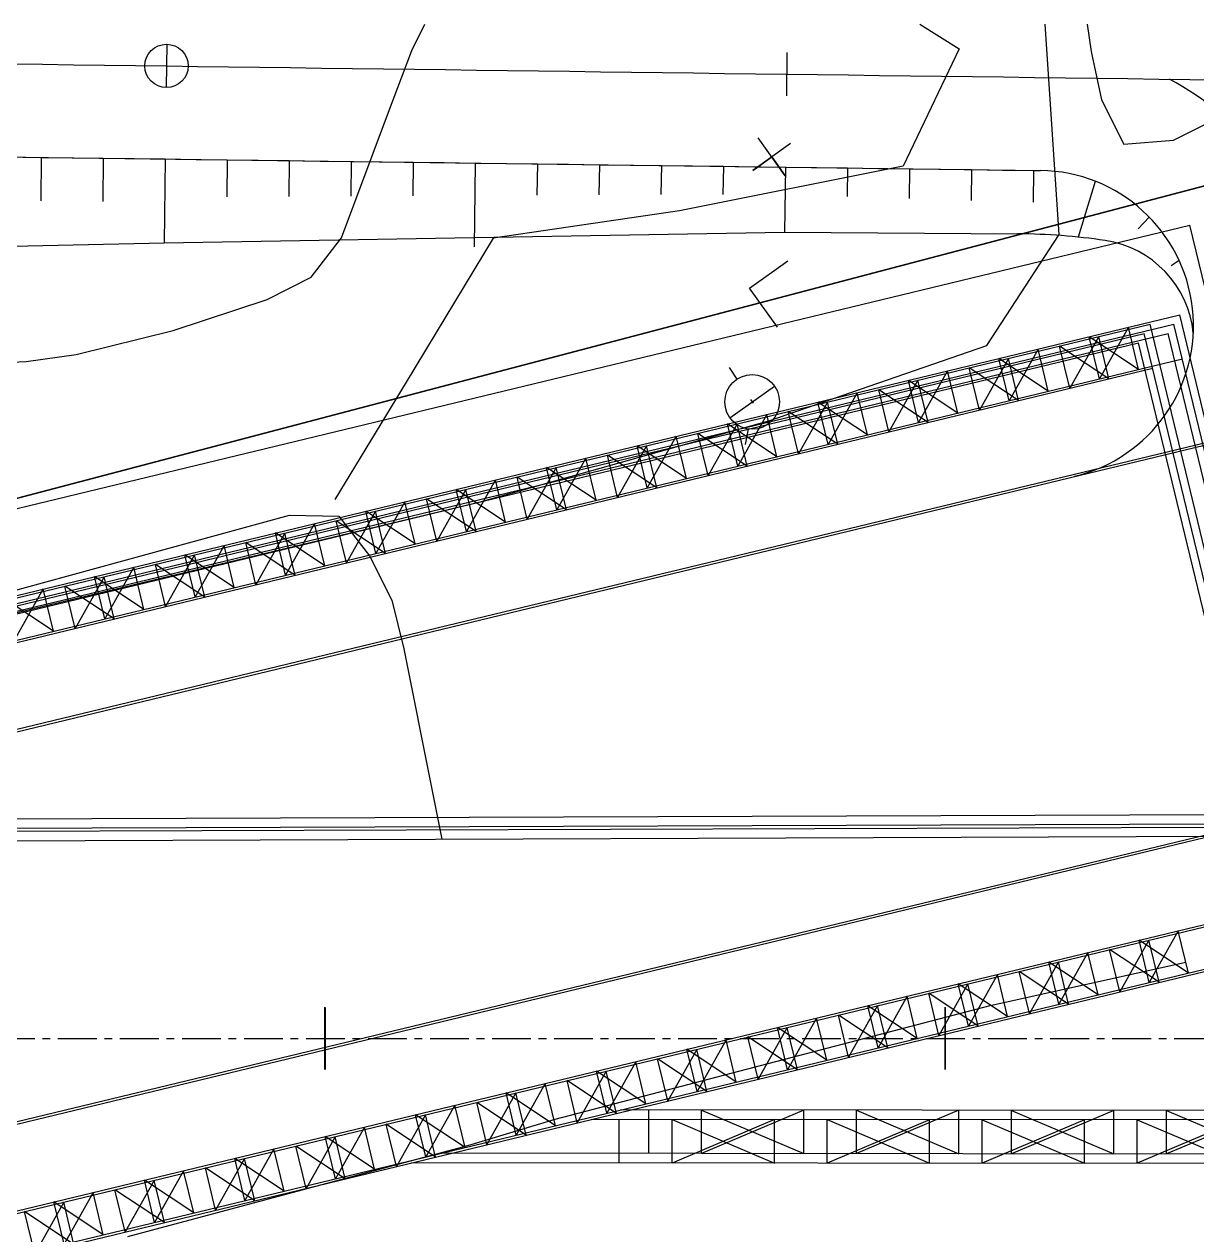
# Model space of a CAD drawing. Extents: x -299 to 346, y -14 to 200.
# Drawn here: x 73.99 to 111.8, y 91.65 to 130.7 of the extents above; entities that cross this region are included whole.
import ezdxf

# ---------------------------------------------------------------- set-up
doc = ezdxf.new("R2010")
doc.units = 0
doc.linetypes.add('A-CENTR01', pattern=[2, 1.25, -0.25, 0.25, -0.25])
doc.layers.add('TT-BASE', color=253, linetype='Continuous')
doc.layers.add('TT-CNTL', color=1, linetype='A-CENTR01')

msp = doc.modelspace()

# ---------------------------------------------------------------- linework, layer by layer
at = {"layer": 'TT-BASE'}
for p, q in [((86.486, 129.847, -2.023), (86.908, 130.695, -2.023)), ((86.486, 129.847, 84.505), (86.908, 130.695, 84.505)), ((86.486, 129.847, 84.505), (86.908, 130.695, 84.505)), ((102.874, 130.695, 85.042), (104.146, 129.899, 85.042)), ((102.874, 130.695, 85.042), (104.146, 129.899, 85.042)), ((102.874, 130.695, -1.486), (104.146, 129.899, -1.486)), ((107.366, 123.918, -0.876), (106.91, 130.695, -0.876)), ((107.366, 123.918, 85.652), (106.91, 130.695, 85.652)), ((107.366, 123.918, 85.652), (106.91, 130.695, 85.652)), ((108.271, 130.695, -2.023), (108.396, 129.816, -2.023)), ((108.271, 130.695, 84.505), (108.396, 129.816, 84.505)), ((108.271, 130.695, 84.505), (108.396, 129.816, 84.505)), ((78.588, 130.049, -349.133), (78.569, 128.649, -349.133)), ((78.588, 130.049, -165.872), (78.569, 128.649, -165.872)), ((85.742, 127.86, -2.023), (86.486, 129.847, -2.023)), ((85.742, 127.86, 84.505), (86.486, 129.847, 84.505)), ((85.742, 127.86, 84.505), (86.486, 129.847, 84.505)), ((98.586, 129.785, -349.133), (98.568, 128.385, -349.133)), ((98.586, 129.785, -165.872), (98.568, 128.385, -165.872)), ((104.146, 129.899, -1.486), (102.334, 126.121, -1.486)), ((104.146, 129.899, 85.042), (102.334, 126.121, 85.042)), ((104.146, 129.899, 85.042), (102.334, 126.121, 85.042)), ((108.396, 129.816, -2.023), (108.731, 128.255, -2.023)), ((108.396, 129.816, 84.505), (108.731, 128.255, 84.505)), ((108.396, 129.816, 84.505), (108.731, 128.255, 84.505)), ((73.579, 129.415, -349.133), (74.579, 129.402, -349.133)), ((73.579, 129.415, -165.872), (74.579, 129.402, -165.872)), ((74.579, 129.402, -349.133), (75.579, 129.389, -349.133)), ((74.579, 129.402, -165.872), (75.579, 129.389, -165.872)), ((75.579, 129.389, -349.133), (76.579, 129.376, -349.133)), ((75.579, 129.389, -165.872), (76.579, 129.376, -165.872)), ((76.579, 129.376, -349.133), (77.579, 129.362, -349.133)), ((76.579, 129.376, -165.872), (77.579, 129.362, -165.872)), ((77.579, 129.362, -349.133), (78.579, 129.349, -349.133)), ((77.579, 129.362, -165.872), (78.579, 129.349, -165.872)), ((78.579, 129.349, -349.133), (79.579, 129.336, -349.133)), ((78.579, 129.349, -165.872), (79.579, 129.336, -165.872)), ((79.579, 129.336, -349.133), (80.578, 129.323, -349.133)), ((79.579, 129.336, -165.872), (80.578, 129.323, -165.872)), ((80.578, 129.323, -349.133), (81.578, 129.309, -349.133)), ((80.578, 129.323, -165.872), (81.578, 129.309, -165.872)), ((81.578, 129.309, -349.133), (82.578, 129.296, -349.133)), ((81.578, 129.309, -165.872), (82.578, 129.296, -165.872)), ((82.578, 129.296, -349.133), (83.578, 129.283, -349.133)), ((82.578, 129.296, -165.872), (83.578, 129.283, -165.872)), ((83.578, 129.283, -349.133), (84.578, 129.27, -349.133)), ((83.578, 129.283, -165.872), (84.578, 129.27, -165.872)), ((84.578, 129.27, -349.133), (85.578, 129.257, -349.133)), ((84.578, 129.27, -165.872), (85.578, 129.257, -165.872)), ((85.578, 129.257, -349.133), (86.578, 129.243, -349.133)), ((85.578, 129.257, -165.872), (86.578, 129.243, -165.872)), ((86.578, 129.243, -349.133), (87.578, 129.23, -349.133)), ((86.578, 129.243, -165.872), (87.578, 129.23, -165.872)), ((87.578, 129.23, -349.133), (88.578, 129.217, -349.133)), ((87.578, 129.23, -165.872), (88.578, 129.217, -165.872)), ((88.578, 129.217, -349.133), (89.578, 129.204, -349.133)), ((88.578, 129.217, -165.872), (89.578, 129.204, -165.872)), ((89.578, 129.204, -349.133), (90.578, 129.191, -349.133)), ((89.578, 129.204, -165.872), (90.578, 129.191, -165.872)), ((90.578, 129.191, -349.133), (91.578, 129.177, -349.133)), ((90.578, 129.191, -165.872), (91.578, 129.177, -165.872)), ((91.578, 129.177, -349.133), (92.577, 129.164, -349.133)), ((91.578, 129.177, -165.872), (92.577, 129.164, -165.872)), ((92.577, 129.164, -349.133), (93.577, 129.151, -349.133)), ((92.577, 129.164, -165.872), (93.577, 129.151, -165.872)), ((93.577, 129.151, -349.133), (94.577, 129.138, -349.133)), ((93.577, 129.151, -165.872), (94.577, 129.138, -165.872)), ((94.577, 129.138, -349.133), (95.577, 129.125, -349.133)), ((94.577, 129.138, -165.872), (95.577, 129.125, -165.872)), ((95.577, 129.125, -349.133), (96.577, 129.111, -349.133)), ((95.577, 129.125, -165.872), (96.577, 129.111, -165.872)), ((96.577, 129.111, -349.133), (97.577, 129.098, -349.133)), ((96.577, 129.111, -165.872), (97.577, 129.098, -165.872)), ((97.577, 129.098, -349.133), (98.577, 129.085, -349.133)), ((97.577, 129.098, -165.872), (98.577, 129.085, -165.872)), ((98.577, 129.085, -349.133), (99.577, 129.072, -349.133)), ((98.577, 129.085, -165.872), (99.577, 129.072, -165.872)), ((99.577, 129.072, -349.133), (100.577, 129.059, -349.133)), ((99.577, 129.072, -165.872), (100.577, 129.059, -165.872)), ((100.577, 129.059, -349.133), (101.577, 129.045, -349.133)), ((100.577, 129.059, -165.872), (101.577, 129.045, -165.872)), ((101.577, 129.045, -349.133), (102.577, 129.032, -349.133)), ((101.577, 129.045, -165.872), (102.577, 129.032, -165.872)), ((102.577, 129.032, -349.133), (103.577, 129.019, -349.133)), ((102.577, 129.032, -165.872), (103.577, 129.019, -165.872)), ((103.577, 129.019, -349.133), (104.576, 129.006, -349.133)), ((103.577, 129.019, -165.872), (104.576, 129.006, -165.872)), ((104.576, 129.006, -349.133), (105.576, 128.993, -349.133)), ((104.576, 129.006, -165.872), (105.576, 128.993, -165.872)), ((105.576, 128.993, -349.133), (106.576, 128.979, -349.133)), ((105.576, 128.993, -165.872), (106.576, 128.979, -165.872)), ((106.576, 128.979, -349.133), (107.576, 128.966, -349.133)), ((106.576, 128.979, -165.872), (107.576, 128.966, -165.872)), ((107.576, 128.966, -349.133), (108.576, 128.953, -349.133)), ((107.576, 128.966, -165.872), (108.576, 128.953, -165.872)), ((108.576, 128.953, -349.133), (109.576, 128.94, -349.133)), ((108.576, 128.953, -165.872), (109.576, 128.94, -165.872)), ((109.576, 128.94, -349.133), (110.576, 128.926, -349.133)), ((109.576, 128.94, -165.872), (110.576, 128.926, -165.872)), ((110.576, 128.926, -349.133), (111.576, 128.913, -349.133)), ((110.576, 128.926, -165.872), (111.576, 128.913, -165.872)), ((111.576, 128.913, -349.133), (112.576, 128.9, -349.133)), ((111.576, 128.913, -165.872), (112.576, 128.9, -165.872)), ((108.731, 128.255, -2.023), (109.447, 126.83, -2.023)), ((108.731, 128.255, 84.505), (109.447, 126.83, 84.505)), ((108.731, 128.255, 84.505), (109.447, 126.83, 84.505)), ((84.226, 123.808, -88.551), (85.742, 127.86, -88.551)), ((84.226, 123.808, -2.023), (85.742, 127.86, -2.023)), ((84.226, 123.808, -2.023), (85.742, 127.86, -2.023)), ((111.049, 126.951, -2.023), (112.474, 127.668, -2.023)), ((111.049, 126.951, 84.505), (112.474, 127.668, 84.505)), ((111.049, 126.951, 84.505), (112.474, 127.668, 84.505)), ((60.695, 111.979, -349.133), (117.695, 126.979, -349.133)), ((60.695, 111.97, -140.078), (117.695, 126.97, -140.078)), ((98.531, 125.806, -1.625), (97.661, 127.027, -1.625)), ((98.531, 125.806, 84.903), (97.661, 127.027, 84.903)), ((109.447, 126.83, -2.023), (111.049, 126.951, -2.023)), ((109.447, 126.83, 84.505), (111.049, 126.951, 84.505)), ((109.447, 126.83, 84.505), (111.049, 126.951, 84.505)), ((63.31, 126.551, -349.133), (106.764, 125.977, -349.133)), ((63.31, 126.551, -435.661), (106.764, 125.977, -435.661)), ((63.31, 126.551, -165.872), (106.764, 125.977, -165.872)), ((98.707, 126.852, -1.625), (97.485, 125.981, -1.625)), ((98.707, 126.852, 84.903), (97.485, 125.981, 84.903)), ((73.54, 126.415, -349.133), (74.54, 126.402, -349.133)), ((73.54, 126.415, -165.872), (74.54, 126.402, -165.872)), ((74.539, 126.402, -349.133), (74.521, 124.999, -349.133)), ((74.539, 126.402, -165.872), (74.521, 124.999, -165.872)), ((74.54, 126.402, -349.133), (75.539, 126.389, -349.133)), ((74.54, 126.402, -165.872), (75.539, 126.389, -165.872)), ((75.539, 126.389, -349.133), (76.539, 126.376, -349.133)), ((75.539, 126.389, -165.872), (76.539, 126.376, -165.872)), ((76.539, 126.376, -349.133), (76.521, 124.982, -349.133)), ((76.539, 126.376, -165.872), (76.521, 124.982, -165.872)), ((76.539, 126.376, -349.133), (77.539, 126.363, -349.133)), ((76.539, 126.376, -165.872), (77.539, 126.363, -165.872)), ((77.539, 126.363, -349.133), (78.539, 126.349, -349.133)), ((77.539, 126.363, -165.872), (78.539, 126.349, -165.872)), ((78.539, 126.349, -349.133), (78.503, 123.65, -349.133)), ((78.539, 126.349, -165.872), (78.503, 123.65, -165.872)), ((78.539, 126.349, -349.133), (79.539, 126.336, -349.133)), ((78.539, 126.349, -165.872), (79.539, 126.336, -165.872)), ((79.539, 126.336, -349.133), (80.539, 126.323, -349.133)), ((79.539, 126.336, -165.872), (80.539, 126.323, -165.872)), ((80.539, 126.323, -349.133), (80.523, 125.133, -349.133)), ((80.539, 126.323, -165.872), (80.523, 125.133, -165.872)), ((80.539, 126.323, -349.133), (81.539, 126.31, -349.133)), ((80.539, 126.323, -165.872), (81.539, 126.31, -165.872)), ((81.539, 126.31, -349.133), (82.539, 126.297, -349.133)), ((81.539, 126.31, -165.872), (82.539, 126.297, -165.872)), ((82.539, 126.296, -349.133), (82.523, 125.142, -349.133)), ((82.539, 126.296, -165.872), (82.523, 125.142, -165.872)), ((82.539, 126.297, -349.133), (83.539, 126.283, -349.133)), ((82.539, 126.297, -165.872), (83.539, 126.283, -165.872)), ((83.539, 126.283, -349.133), (84.539, 126.27, -349.133)), ((83.539, 126.283, -165.872), (84.539, 126.27, -165.872)), ((84.538, 126.27, -349.133), (84.524, 125.152, -349.133)), ((84.538, 126.27, -165.872), (84.524, 125.152, -165.872)), ((84.539, 126.27, -349.133), (85.538, 126.257, -349.133)), ((84.539, 126.27, -165.872), (85.538, 126.257, -165.872)), ((85.538, 126.257, -349.133), (86.538, 126.244, -349.133)), ((85.538, 126.257, -165.872), (86.538, 126.244, -165.872)), ((86.538, 126.243, -349.133), (86.524, 125.161, -349.133)), ((86.538, 126.243, -165.872), (86.524, 125.161, -165.872)), ((86.538, 126.244, -349.133), (87.538, 126.231, -349.133)), ((86.538, 126.244, -165.872), (87.538, 126.231, -165.872)), ((87.538, 126.231, -349.133), (88.538, 126.217, -349.133)), ((87.538, 126.231, -165.872), (88.538, 126.217, -165.872)), ((88.538, 126.217, -349.133), (88.502, 123.517, -349.133)), ((88.538, 126.217, -165.872), (88.502, 123.517, -165.872)), ((88.538, 126.217, -349.133), (89.538, 126.204, -349.133)), ((88.538, 126.217, -165.872), (89.538, 126.204, -165.872)), ((89.538, 126.204, -349.133), (90.538, 126.191, -349.133)), ((89.538, 126.204, -165.872), (90.538, 126.191, -165.872)), ((90.538, 126.19, -349.133), (90.524, 125.18, -349.133)), ((90.538, 126.19, -165.872), (90.524, 125.18, -165.872)), ((90.538, 126.191, -349.133), (91.538, 126.178, -349.133)), ((90.538, 126.191, -165.872), (91.538, 126.178, -165.872)), ((91.538, 126.178, -349.133), (92.538, 126.164, -349.133)), ((91.538, 126.178, -165.872), (92.538, 126.164, -165.872)), ((92.538, 126.164, -349.133), (92.525, 125.189, -349.133)), ((92.538, 126.164, -165.872), (92.525, 125.189, -165.872)), ((92.538, 126.164, -349.133), (93.538, 126.151, -349.133)), ((92.538, 126.164, -165.872), (93.538, 126.151, -165.872)), ((93.538, 126.151, -349.133), (94.538, 126.138, -349.133)), ((93.538, 126.151, -165.872), (94.538, 126.138, -165.872)), ((94.538, 126.137, -349.133), (94.525, 125.199, -349.133)), ((94.538, 126.137, -165.872), (94.525, 125.199, -165.872)), ((94.538, 126.138, -349.133), (95.538, 126.125, -349.133)), ((94.538, 126.138, -165.872), (95.538, 126.125, -165.872)), ((102.334, 126.121, -1.486), (95.124, 124.673, -1.486)), ((102.334, 126.121, 85.042), (95.124, 124.673, 85.042)), ((102.334, 126.121, 85.042), (95.124, 124.673, 85.042)), ((95.538, 126.125, -349.133), (96.537, 126.112, -349.133)), ((95.538, 126.125, -165.872), (96.537, 126.112, -165.872)), ((96.537, 126.111, -349.133), (96.525, 125.208, -349.133)), ((96.537, 126.111, -165.872), (96.525, 125.208, -165.872)), ((96.537, 126.112, -349.133), (97.537, 126.098, -349.133)), ((96.537, 126.112, -165.872), (97.537, 126.098, -165.872)), ((97.485, 125.981, -1.625), (98.096, 126.417, -1.625)), ((97.485, 125.981, 84.903), (98.096, 126.417, 84.903)), ((98.096, 126.417, -1.625), (98.531, 125.806, -1.625)), ((98.096, 126.417, 84.903), (98.531, 125.806, 84.903)), ((97.537, 126.098, -349.133), (98.537, 126.085, -349.133)), ((97.537, 126.098, -165.872), (98.537, 126.085, -165.872)), ((98.537, 126.085, -349.133), (98.51, 123.985, -349.133)), ((98.537, 126.085, -165.872), (98.51, 123.985, -165.872)), ((98.537, 126.085, -349.133), (99.537, 126.072, -349.133)), ((98.537, 126.085, -165.872), (99.537, 126.072, -165.872)), ((99.537, 126.072, -349.133), (100.537, 126.059, -349.133)), ((99.537, 126.072, -165.872), (100.537, 126.059, -165.872)), ((100.537, 126.059, -349.133), (100.525, 125.138, -349.133)), ((100.537, 126.059, -165.872), (100.525, 125.138, -165.872)), ((100.537, 126.059, -349.133), (101.537, 126.046, -349.133)), ((100.537, 126.059, -165.872), (101.537, 126.046, -165.872)), ((101.537, 126.046, -349.133), (102.537, 126.032, -349.133)), ((101.537, 126.046, -165.872), (102.537, 126.032, -165.872)), ((102.537, 126.032, -349.133), (102.524, 125.076, -349.133)), ((102.537, 126.032, -165.872), (102.524, 125.076, -165.872)), ((102.537, 126.032, -349.133), (103.537, 126.019, -349.133)), ((102.537, 126.032, -165.872), (103.537, 126.019, -165.872)), ((103.537, 126.019, -349.133), (104.537, 126.006, -349.133)), ((103.537, 126.019, -165.872), (104.537, 126.006, -165.872)), ((104.537, 126.006, -349.133), (104.524, 125.014, -349.133)), ((104.537, 126.006, -165.872), (104.524, 125.014, -165.872)), ((104.537, 126.006, -349.133), (105.537, 125.993, -349.133)), ((104.537, 126.006, -165.872), (105.537, 125.993, -165.872)), ((105.537, 125.993, -349.133), (106.537, 125.98, -349.133)), ((105.537, 125.993, -165.872), (106.537, 125.98, -165.872)), ((106.537, 125.98, -349.133), (106.523, 124.952, -349.133)), ((106.537, 125.98, -165.872), (106.523, 124.952, -165.872)), ((106.537, 125.98, -349.133), (106.764, 125.977, -349.133)), ((106.537, 125.98, -165.872), (106.764, 125.977, -165.872)), ((108.532, 125.628, -349.133), (107.981, 123.829, -349.133)), ((108.532, 125.628, -165.872), (107.981, 123.829, -165.872)), ((95.124, 124.673, -1.486), (89.118, 123.793, -1.486)), ((95.124, 124.673, 85.042), (89.118, 123.793, 85.042)), ((95.124, 124.673, 85.042), (89.118, 123.793, 85.042)), ((-0.921, 97.04, -435.661), (111.583, 124.211, -435.661)), ((-0.921, 97.04, -435.661), (111.583, 124.211, -435.661)), ((110.271, 124.475, -349.133), (109.917, 124.092, -349.133)), ((110.271, 124.475, -165.872), (109.917, 124.092, -165.872)), ((113.227, 117.407, -435.661), (111.583, 124.211, -435.661)), ((113.227, 117.407, -435.661), (111.583, 124.211, -435.661)), ((78.503, 123.65, -349.133), (98.51, 123.985, -349.133)), ((78.503, 123.65, -165.872), (98.51, 123.985, -165.872)), ((83.249, 122.534, -88.551), (84.226, 123.808, -88.551)), ((83.249, 122.534, -2.023), (84.226, 123.808, -2.023)), ((83.249, 122.534, -2.023), (84.226, 123.808, -2.023)), ((89.118, 123.793, -1.486), (86.304, 119.152, -1.486)), ((89.118, 123.793, 85.042), (86.304, 119.152, 85.042)), ((89.118, 123.793, 85.042), (86.304, 119.152, 85.042)), ((98.51, 123.985, -349.133), (106.037, 123.936, -349.133)), ((98.51, 123.985, -165.872), (106.037, 123.936, -165.872)), ((105.033, 120.33, -0.876), (107.366, 123.918, -0.876)), ((105.033, 120.33, 85.652), (107.366, 123.918, 85.652)), ((105.033, 120.33, 85.652), (107.366, 123.918, 85.652)), ((58.797, 123.204, -349.133), (78.503, 123.65, -349.133)), ((58.797, 123.204, -165.872), (78.503, 123.65, -165.872)), ((97.384, 122.181, -0.769), (98.62, 123.062, -0.769)), ((97.384, 122.181, 85.759), (98.62, 123.062, 85.759)), ((111.238, 123.072, -349.133), (110.979, 122.901, -349.133)), ((111.238, 123.072, -165.872), (110.979, 122.901, -165.872)), ((81.825, 121.818, -88.551), (83.249, 122.534, -88.551)), ((81.825, 121.818, -2.023), (83.249, 122.534, -2.023)), ((81.825, 121.818, -2.023), (83.249, 122.534, -2.023)), ((78.79, 120.822, -88.551), (81.825, 121.818, -88.551)), ((78.79, 120.822, -2.023), (81.825, 121.818, -2.023)), ((78.79, 120.822, -2.023), (81.825, 121.818, -2.023)), ((98.28, 120.923, -0.769), (97.384, 122.181, -0.769)), ((98.28, 120.923, 85.759), (97.384, 122.181, 85.759)), ((38.343, 103.737, -349.133), (111.253, 121.32, -349.133)), ((38.343, 103.737, -349.133), (111.253, 121.32, -349.133)), ((115.138, 105.211, -349.133), (111.253, 121.32, -349.133)), ((115.138, 105.211, -349.133), (111.253, 121.32, -349.133)), ((37.392, 103.412, -435.661), (110.296, 121.02, -435.661)), ((37.392, 103.412, -435.661), (110.296, 121.02, -435.661)), ((43.609, 104.657, -435.661), (110.112, 120.718, -435.661)), ((44.56, 104.979, -349.133), (111.069, 121.019, -349.133)), ((45.633, 104.98, -349.133), (110.884, 120.717, -349.133)), ((75.661, 120.043, -88.551), (78.79, 120.822, -88.551)), ((75.661, 120.043, -2.023), (78.79, 120.822, -2.023)), ((75.661, 120.043, -2.023), (78.79, 120.822, -2.023)), ((109.601, 120.922, -349.133), (108.665, 119.256, -349.133)), ((109.601, 120.922, -349.133), (108.665, 119.256, -349.133)), ((109.929, 119.561, -349.133), (109.601, 120.922, -349.133)), ((109.929, 119.561, -349.133), (109.601, 120.922, -349.133)), ((113.93, 104.911, -435.661), (110.112, 120.718, -435.661)), ((114.187, 104.912, -435.661), (110.296, 121.02, -435.661)), ((114.187, 104.912, -435.661), (110.296, 121.02, -435.661)), ((114.624, 105.209, -349.133), (110.884, 120.717, -349.133)), ((114.881, 105.21, -349.133), (111.069, 121.019, -349.133)), ((44.681, 104.659, -435.661), (109.928, 120.416, -435.661)), ((98.035, 117.912, -0.876), (105.033, 120.33, -0.876)), ((98.035, 117.912, 85.652), (105.033, 120.33, 85.652)), ((98.035, 117.912, 85.652), (105.033, 120.33, 85.652)), ((107.709, 118.955, -435.661), (107.38, 120.316, -435.661)), ((107.709, 118.955, -435.661), (107.38, 120.316, -435.661)), ((108.973, 119.26, -435.661), (107.38, 120.316, -435.661)), ((108.973, 119.26, -435.661), (107.38, 120.316, -435.661)), ((108.644, 120.621, -435.661), (107.709, 118.955, -435.661)), ((108.644, 120.621, -435.661), (107.709, 118.955, -435.661)), ((109.929, 119.561, -349.133), (108.337, 120.617, -349.133)), ((109.929, 119.561, -349.133), (108.337, 120.617, -349.133)), ((108.665, 119.256, -349.133), (108.337, 120.617, -349.133)), ((108.665, 119.256, -349.133), (108.337, 120.617, -349.133)), ((108.973, 119.26, -435.661), (108.644, 120.621, -435.661)), ((108.973, 119.26, -435.661), (108.644, 120.621, -435.661)), ((113.673, 104.91, -435.661), (109.928, 120.416, -435.661)), ((-0.921, 92.827, -349.133), (111.339, 119.901, -349.133)), ((-0.921, 92.827, -349.133), (111.339, 119.901, -349.133)), ((74.052, 119.816, -88.551), (75.661, 120.043, -88.551)), ((74.052, 119.816, -2.023), (75.661, 120.043, -2.023)), ((74.052, 119.816, -2.023), (75.661, 120.043, -2.023)), ((105.728, 119.916, -435.661), (104.793, 118.25, -435.661)), ((105.728, 119.916, -435.661), (104.793, 118.25, -435.661)), ((107.012, 118.858, -349.133), (105.42, 119.914, -349.133)), ((107.012, 118.858, -349.133), (105.42, 119.914, -349.133)), ((105.749, 118.553, -349.133), (105.42, 119.914, -349.133)), ((105.749, 118.553, -349.133), (105.42, 119.914, -349.133)), ((106.056, 118.556, -435.661), (105.728, 119.916, -435.661)), ((106.056, 118.556, -435.661), (105.728, 119.916, -435.661)), ((106.684, 120.219, -349.133), (105.749, 118.553, -349.133)), ((106.684, 120.219, -349.133), (105.749, 118.553, -349.133)), ((107.012, 118.858, -349.133), (106.684, 120.219, -349.133)), ((107.012, 118.858, -349.133), (106.684, 120.219, -349.133)), ((-0.921, 92.719, -435.661), (110.383, 119.601, -435.661)), ((-0.921, 92.719, -435.661), (110.383, 119.601, -435.661)), ((72.453, 119.748, -88.551), (74.052, 119.816, -88.551)), ((72.453, 119.748, -2.023), (74.052, 119.816, -2.023)), ((72.453, 119.748, -2.023), (74.052, 119.816, -2.023)), ((96.979, 119.25, -0.902), (96.73, 119.627, -0.902)), ((96.979, 119.25, 85.626), (96.73, 119.627, 85.626)), ((103.768, 119.515, -349.133), (102.832, 117.849, -349.133)), ((103.768, 119.515, -349.133), (102.832, 117.849, -349.133)), ((104.096, 118.154, -349.133), (103.768, 119.515, -349.133)), ((104.096, 118.154, -349.133), (103.768, 119.515, -349.133)), ((104.793, 118.25, -435.661), (104.464, 119.611, -435.661)), ((104.793, 118.25, -435.661), (104.464, 119.611, -435.661)), ((106.056, 118.556, -435.661), (104.464, 119.611, -435.661)), ((106.056, 118.556, -435.661), (104.464, 119.611, -435.661)), ((86.304, 119.152, -88.014), (84.008, 115.364, -88.014)), ((86.304, 119.152, -1.486), (84.008, 115.364, -1.486)), ((86.304, 119.152, -1.486), (84.008, 115.364, -1.486)), ((102.812, 119.212, -435.661), (101.877, 117.546, -435.661)), ((102.812, 119.212, -435.661), (101.877, 117.546, -435.661)), ((104.096, 118.154, -349.133), (102.504, 119.21, -349.133)), ((104.096, 118.154, -349.133), (102.504, 119.21, -349.133)), ((102.832, 117.849, -349.133), (102.504, 119.21, -349.133)), ((102.832, 117.849, -349.133), (102.504, 119.21, -349.133)), ((103.14, 117.851, -435.661), (102.812, 119.212, -435.661)), ((103.14, 117.851, -435.661), (102.812, 119.212, -435.661)), ((96.748, 118.003, -0.902), (98.185, 119.027, -0.902)), ((96.748, 118.003, 85.626), (98.185, 119.027, 85.626)), ((100.851, 118.812, -349.133), (99.916, 117.146, -349.133)), ((100.851, 118.812, -349.133), (99.916, 117.146, -349.133)), ((101.18, 117.451, -349.133), (100.851, 118.812, -349.133)), ((101.18, 117.451, -349.133), (100.851, 118.812, -349.133)), ((101.877, 117.546, -435.661), (101.548, 118.907, -435.661)), ((101.877, 117.546, -435.661), (101.548, 118.907, -435.661)), ((103.14, 117.851, -435.661), (101.548, 118.907, -435.661)), ((103.14, 117.851, -435.661), (101.548, 118.907, -435.661)), ((97.414, 118.589, -0.902), (97.493, 118.478, -0.902)), ((97.414, 118.589, 85.626), (97.493, 118.478, 85.626)), ((99.895, 118.508, -435.661), (98.96, 116.842, -435.661)), ((99.895, 118.508, -435.661), (98.96, 116.842, -435.661)), ((101.18, 117.451, -349.133), (99.588, 118.507, -349.133)), ((101.18, 117.451, -349.133), (99.588, 118.507, -349.133)), ((99.916, 117.146, -349.133), (99.588, 118.507, -349.133)), ((99.916, 117.146, -349.133), (99.588, 118.507, -349.133)), ((100.224, 117.147, -435.661), (99.895, 118.508, -435.661)), ((100.224, 117.147, -435.661), (99.895, 118.508, -435.661)), ((88.738, 115.305, -0.876), (98.035, 117.912, -0.876)), ((88.738, 115.305, 85.652), (98.035, 117.912, 85.652)), ((88.738, 115.305, 85.652), (98.035, 117.912, 85.652)), ((97.935, 118.108, -349.133), (96.999, 116.443, -349.133)), ((97.935, 118.108, -349.133), (96.999, 116.443, -349.133)), ((98.263, 116.747, -349.133), (97.935, 118.108, -349.133)), ((98.263, 116.747, -349.133), (97.935, 118.108, -349.133)), ((98.96, 116.842, -435.661), (98.632, 118.203, -435.661)), ((98.96, 116.842, -435.661), (98.632, 118.203, -435.661)), ((100.224, 117.147, -435.661), (98.632, 118.203, -435.661)), ((100.224, 117.147, -435.661), (98.632, 118.203, -435.661)), ((-0.921, 89.947, -349.133), (114.182, 117.706, -349.133)), ((96.979, 117.804, -435.661), (96.044, 116.138, -435.661)), ((96.979, 117.804, -435.661), (96.044, 116.138, -435.661)), ((98.263, 116.747, -349.133), (96.671, 117.804, -349.133)), ((98.263, 116.747, -349.133), (96.671, 117.804, -349.133)), ((96.999, 116.443, -349.133), (96.671, 117.804, -349.133)), ((96.999, 116.443, -349.133), (96.671, 117.804, -349.133)), ((97.308, 116.443, -435.661), (96.979, 117.804, -435.661)), ((97.308, 116.443, -435.661), (96.979, 117.804, -435.661)), ((97.251, 117.141, -0.902), (97.353, 117.64, -0.902)), ((97.251, 117.141, 85.626), (97.353, 117.64, 85.626)), ((-0.921, 89.839, -435.661), (113.227, 117.407, -435.661)), ((-0.921, 89.839, -435.661), (113.227, 117.407, -435.661)), ((95.019, 117.405, -349.133), (94.083, 115.739, -349.133)), ((95.019, 117.405, -349.133), (94.083, 115.739, -349.133)), ((95.347, 116.044, -349.133), (95.019, 117.405, -349.133)), ((95.347, 116.044, -349.133), (95.019, 117.405, -349.133)), ((96.044, 116.138, -435.661), (95.716, 117.498, -435.661)), ((96.044, 116.138, -435.661), (95.716, 117.498, -435.661)), ((97.308, 116.443, -435.661), (95.716, 117.498, -435.661)), ((97.308, 116.443, -435.661), (95.716, 117.498, -435.661)), ((93.128, 115.433, -435.661), (92.799, 116.794, -435.661)), ((93.128, 115.433, -435.661), (92.799, 116.794, -435.661)), ((94.392, 115.738, -435.661), (92.799, 116.794, -435.661)), ((94.392, 115.738, -435.661), (92.799, 116.794, -435.661)), ((94.063, 117.099, -435.661), (93.128, 115.433, -435.661)), ((94.063, 117.099, -435.661), (93.128, 115.433, -435.661)), ((95.347, 116.044, -349.133), (93.755, 117.1, -349.133)), ((95.347, 116.044, -349.133), (93.755, 117.1, -349.133)), ((94.083, 115.739, -349.133), (93.755, 117.1, -349.133)), ((94.083, 115.739, -349.133), (93.755, 117.1, -349.133)), ((94.392, 115.738, -435.661), (94.063, 117.099, -435.661)), ((94.392, 115.738, -435.661), (94.063, 117.099, -435.661)), ((91.147, 116.395, -435.661), (90.212, 114.729, -435.661)), ((91.147, 116.395, -435.661), (90.212, 114.729, -435.661)), ((92.43, 115.341, -349.133), (90.838, 116.397, -349.133)), ((92.43, 115.341, -349.133), (90.838, 116.397, -349.133)), ((91.167, 115.036, -349.133), (90.838, 116.397, -349.133)), ((91.167, 115.036, -349.133), (90.838, 116.397, -349.133)), ((91.476, 115.034, -435.661), (91.147, 116.395, -435.661)), ((91.476, 115.034, -435.661), (91.147, 116.395, -435.661)), ((92.102, 116.702, -349.133), (91.167, 115.036, -349.133)), ((92.102, 116.702, -349.133), (91.167, 115.036, -349.133)), ((92.43, 115.341, -349.133), (92.102, 116.702, -349.133)), ((92.43, 115.341, -349.133), (92.102, 116.702, -349.133)), ((89.186, 115.998, -349.133), (88.25, 114.333, -349.133)), ((89.186, 115.998, -349.133), (88.25, 114.333, -349.133)), ((89.514, 114.637, -349.133), (89.186, 115.998, -349.133)), ((89.514, 114.637, -349.133), (89.186, 115.998, -349.133)), ((91.476, 115.034, -435.661), (89.883, 116.09, -435.661)), ((91.476, 115.034, -435.661), (89.883, 116.09, -435.661)), ((90.212, 114.729, -435.661), (89.883, 116.09, -435.661)), ((90.212, 114.729, -435.661), (89.883, 116.09, -435.661)), ((88.231, 115.691, -435.661), (87.296, 114.025, -435.661)), ((88.231, 115.691, -435.661), (87.296, 114.025, -435.661)), ((89.514, 114.637, -349.133), (87.922, 115.694, -349.133)), ((89.514, 114.637, -349.133), (87.922, 115.694, -349.133)), ((88.25, 114.333, -349.133), (87.922, 115.694, -349.133)), ((88.25, 114.333, -349.133), (87.922, 115.694, -349.133)), ((88.56, 114.33, -435.661), (88.231, 115.691, -435.661)), ((88.56, 114.33, -435.661), (88.231, 115.691, -435.661)), ((86.269, 115.295, -349.133), (85.334, 113.629, -349.133)), ((86.598, 113.934, -349.133), (86.269, 115.295, -349.133)), ((86.586, 114.791, -0.876), (88.738, 115.305, -0.876)), ((86.586, 114.791, 85.652), (88.738, 115.305, 85.652)), ((86.586, 114.791, 85.652), (88.738, 115.305, 85.652)), ((87.296, 114.025, -435.661), (86.967, 115.386, -435.661)), ((87.296, 114.025, -435.661), (86.967, 115.386, -435.661)), ((88.56, 114.33, -435.661), (86.967, 115.386, -435.661)), ((88.56, 114.33, -435.661), (86.967, 115.386, -435.661)), ((71.629, 111.872, -87.551), (82.543, 114.863, -87.551)), ((71.629, 111.872, -1.023), (82.543, 114.863, -1.023)), ((71.629, 111.872, -1.023), (82.543, 114.863, -1.023)), ((72.239, 111.358, -87.404), (86.586, 114.791, -87.404)), ((72.239, 111.358, -0.876), (86.586, 114.791, -0.876)), ((72.239, 111.358, -0.876), (86.586, 114.791, -0.876)), ((82.543, 114.863, -87.551), (84.137, 114.824, -87.551)), ((82.543, 114.863, -1.023), (84.137, 114.824, -1.023)), ((82.543, 114.863, -1.023), (84.137, 114.824, -1.023)), ((84.137, 114.824, -87.551), (85.127, 113.545, -87.551)), ((84.137, 114.824, -1.023), (85.127, 113.545, -1.023)), ((84.137, 114.824, -1.023), (85.127, 113.545, -1.023)), ((85.315, 114.986, -435.661), (84.38, 113.32, -435.661)), ((86.598, 113.934, -349.133), (85.006, 114.99, -349.133)), ((85.334, 113.629, -349.133), (85.006, 114.99, -349.133)), ((85.643, 113.626, -435.661), (85.315, 114.986, -435.661)), ((83.353, 114.592, -349.133), (82.418, 112.926, -349.133)), ((83.681, 113.231, -349.133), (83.353, 114.592, -349.133)), ((84.38, 113.32, -435.661), (84.051, 114.681, -435.661)), ((85.643, 113.626, -435.661), (84.051, 114.681, -435.661)), ((82.399, 114.282, -435.661), (81.464, 112.616, -435.661)), ((83.681, 113.231, -349.133), (82.089, 114.287, -349.133)), ((82.418, 112.926, -349.133), (82.089, 114.287, -349.133)), ((82.727, 112.921, -435.661), (82.399, 114.282, -435.661)), ((80.437, 113.888, -349.133), (79.501, 112.223, -349.133)), ((80.765, 112.527, -349.133), (80.437, 113.888, -349.133)), ((81.464, 112.616, -435.661), (81.135, 113.977, -435.661)), ((82.727, 112.921, -435.661), (81.135, 113.977, -435.661)), ((78.547, 111.912, -435.661), (78.219, 113.273, -435.661)), ((79.811, 112.217, -435.661), (78.219, 113.273, -435.661)), ((79.482, 113.578, -435.661), (78.547, 111.912, -435.661)), ((80.765, 112.527, -349.133), (79.173, 113.584, -349.133)), ((79.501, 112.223, -349.133), (79.173, 113.584, -349.133)), ((79.811, 112.217, -435.661), (79.482, 113.578, -435.661)), ((85.127, 113.545, -87.551), (85.843, 112.121, -87.551)), ((85.127, 113.545, -1.023), (85.843, 112.121, -1.023)), ((85.127, 113.545, -1.023), (85.843, 112.121, -1.023)), ((76.566, 112.874, -435.661), (75.631, 111.207, -435.661)), ((77.849, 111.824, -349.133), (76.257, 112.88, -349.133)), ((76.585, 111.519, -349.133), (76.257, 112.88, -349.133)), ((76.895, 111.513, -435.661), (76.566, 112.874, -435.661)), ((77.52, 113.185, -349.133), (76.585, 111.519, -349.133)), ((77.849, 111.824, -349.133), (77.52, 113.185, -349.133)), ((74.604, 112.482, -349.133), (73.668, 110.816, -349.133)), ((74.932, 111.121, -349.133), (74.604, 112.482, -349.133)), ((75.631, 111.207, -435.661), (75.303, 112.568, -435.661)), ((76.895, 111.513, -435.661), (75.303, 112.568, -435.661)), ((74.932, 111.121, -349.133), (73.34, 112.177, -349.133)), ((85.843, 112.121, -87.551), (86.233, 110.556, -87.551)), ((85.843, 112.121, -1.023), (86.233, 110.556, -1.023)), ((85.843, 112.121, -1.023), (86.233, 110.556, -1.023)), ((86.233, 110.556, -87.551), (87.159, 105.918, -87.551)), ((86.233, 110.556, -1.023), (87.159, 105.918, -1.023)), ((86.233, 110.556, -1.023), (87.159, 105.918, -1.023)), ((-0.921, 77.294, -349.133), (120.274, 106.523, -349.133)), ((-0.921, 77.294, -349.133), (120.274, 106.523, -349.133)), ((-0.921, 77.185, -435.661), (119.322, 106.225, -435.661)), ((-0.921, 77.185, -435.661), (119.322, 106.225, -435.661)), ((87.159, 105.918, -1.023), (87.459, 104.414, -1.023)), ((87.159, 105.918, 85.505), (87.459, 104.414, 85.505)), ((87.159, 105.918, 85.505), (87.459, 104.414, 85.505)), ((44.825, 104.978, -349.133), (127.134, 105.251, -349.133)), ((43.874, 104.656, -435.661), (126.182, 104.955, -435.661)), ((44.827, 104.578, -349.133), (127.135, 104.851, -349.133)), ((-0.921, 74.414, -349.133), (124.133, 104.573, -349.133)), ((-0.921, 74.414, -349.133), (124.133, 104.573, -349.133)), ((-0.921, 74.304, -435.661), (123.182, 104.277, -435.661)), ((-0.921, 74.304, -435.661), (123.182, 104.277, -435.661)), ((43.876, 104.256, -435.661), (126.184, 104.555, -435.661)), ((75.022, 91.289, -349.133), (124.132, 103.133, -349.133)), ((75.022, 91.289, -349.133), (124.132, 103.133, -349.133)), ((74.076, 90.977, -435.661), (123.182, 102.837, -435.661)), ((74.076, 90.977, -435.661), (123.182, 102.837, -435.661)), ((110.259, 101.156, -435.661), (109.324, 99.49, -435.661)), ((110.259, 101.156, -435.661), (109.324, 99.49, -435.661)), ((111.537, 100.095, -349.133), (109.945, 101.152, -349.133)), ((111.537, 100.095, -349.133), (109.945, 101.152, -349.133)), ((110.273, 99.791, -349.133), (109.945, 101.152, -349.133)), ((110.273, 99.791, -349.133), (109.945, 101.152, -349.133)), ((110.587, 99.795, -435.661), (110.259, 101.156, -435.661)), ((110.587, 99.795, -435.661), (110.259, 101.156, -435.661)), ((111.209, 101.456, -349.133), (110.273, 99.791, -349.133)), ((111.209, 101.456, -349.133), (110.273, 99.791, -349.133)), ((111.537, 100.095, -349.133), (111.209, 101.456, -349.133)), ((111.537, 100.095, -349.133), (111.209, 101.456, -349.133)), ((108.293, 100.753, -349.133), (107.357, 99.087, -349.133)), ((108.293, 100.753, -349.133), (107.357, 99.087, -349.133)), ((108.621, 99.392, -349.133), (108.293, 100.753, -349.133)), ((108.621, 99.392, -349.133), (108.293, 100.753, -349.133)), ((109.324, 99.49, -435.661), (108.995, 100.851, -435.661)), ((109.324, 99.49, -435.661), (108.995, 100.851, -435.661)), ((110.587, 99.795, -435.661), (108.995, 100.851, -435.661)), ((110.587, 99.795, -435.661), (108.995, 100.851, -435.661)), ((105.145, 99.05, 0.531), (111.446, 100.445, 0.531)), ((105.145, 99.05, 87.059), (111.446, 100.445, 87.059)), ((105.145, 99.05, 87.059), (111.446, 100.445, 87.059)), ((107.343, 100.452, -435.661), (106.408, 98.786, -435.661)), ((107.343, 100.452, -435.661), (106.408, 98.786, -435.661)), ((108.621, 99.392, -349.133), (107.029, 100.448, -349.133)), ((108.621, 99.392, -349.133), (107.029, 100.448, -349.133)), ((107.357, 99.087, -349.133), (107.029, 100.448, -349.133)), ((107.357, 99.087, -349.133), (107.029, 100.448, -349.133)), ((107.671, 99.091, -435.661), (107.343, 100.452, -435.661)), ((107.671, 99.091, -435.661), (107.343, 100.452, -435.661)), ((105.376, 100.05, -349.133), (104.441, 98.384, -349.133)), ((105.376, 100.05, -349.133), (104.441, 98.384, -349.133)), ((105.704, 98.689, -349.133), (105.376, 100.05, -349.133)), ((105.704, 98.689, -349.133), (105.376, 100.05, -349.133)), ((106.408, 98.786, -435.661), (106.079, 100.146, -435.661)), ((106.408, 98.786, -435.661), (106.079, 100.146, -435.661)), ((107.671, 99.091, -435.661), (106.079, 100.146, -435.661)), ((107.671, 99.091, -435.661), (106.079, 100.146, -435.661)), ((104.426, 99.747, -435.661), (103.491, 98.081, -435.661)), ((104.426, 99.747, -435.661), (103.491, 98.081, -435.661)), ((105.704, 98.689, -349.133), (104.112, 99.745, -349.133)), ((105.704, 98.689, -349.133), (104.112, 99.745, -349.133)), ((104.441, 98.384, -349.133), (104.112, 99.745, -349.133)), ((104.441, 98.384, -349.133), (104.112, 99.745, -349.133)), ((104.755, 98.386, -435.661), (104.426, 99.747, -435.661)), ((104.755, 98.386, -435.661), (104.426, 99.747, -435.661)), ((102.46, 99.346, -349.133), (101.524, 97.681, -349.133)), ((102.46, 99.346, -349.133), (101.524, 97.681, -349.133)), ((102.788, 97.985, -349.133), (102.46, 99.346, -349.133)), ((102.788, 97.985, -349.133), (102.46, 99.346, -349.133)), ((103.491, 98.081, -435.661), (103.163, 99.442, -435.661)), ((103.491, 98.081, -435.661), (103.163, 99.442, -435.661)), ((104.755, 98.386, -435.661), (103.163, 99.442, -435.661)), ((104.755, 98.386, -435.661), (103.163, 99.442, -435.661)), ((83.69, 96.989, 129.338), (83.69, 98.989, 129.338)), ((91.108, 95.386, 0.531), (105.145, 99.05, 0.531)), ((91.108, 95.386, 87.059), (105.145, 99.05, 87.059)), ((91.108, 95.386, 87.059), (105.145, 99.05, 87.059)), ((101.51, 99.043, -435.661), (100.575, 97.377, -435.661)), ((101.51, 99.043, -435.661), (100.575, 97.377, -435.661)), ((102.788, 97.985, -349.133), (101.196, 99.042, -349.133)), ((102.788, 97.985, -349.133), (101.196, 99.042, -349.133)), ((101.524, 97.681, -349.133), (101.196, 99.042, -349.133)), ((101.524, 97.681, -349.133), (101.196, 99.042, -349.133)), ((101.839, 97.682, -435.661), (101.51, 99.043, -435.661)), ((101.839, 97.682, -435.661), (101.51, 99.043, -435.661)), ((103.69, 96.989, 129.338), (103.69, 98.989, 129.338)), ((99.543, 98.643, -349.133), (98.608, 96.977, -349.133)), ((99.543, 98.643, -349.133), (98.608, 96.977, -349.133)), ((99.872, 97.282, -349.133), (99.543, 98.643, -349.133)), ((99.872, 97.282, -349.133), (99.543, 98.643, -349.133)), ((100.575, 97.377, -435.661), (100.247, 98.738, -435.661)), ((100.575, 97.377, -435.661), (100.247, 98.738, -435.661)), ((101.839, 97.682, -435.661), (100.247, 98.738, -435.661)), ((101.839, 97.682, -435.661), (100.247, 98.738, -435.661)), ((97.659, 96.673, -435.661), (97.33, 98.034, -435.661)), ((97.659, 96.673, -435.661), (97.33, 98.034, -435.661)), ((98.923, 96.978, -435.661), (97.33, 98.034, -435.661)), ((98.923, 96.978, -435.661), (97.33, 98.034, -435.661)), ((98.594, 98.339, -435.661), (97.659, 96.673, -435.661)), ((98.594, 98.339, -435.661), (97.659, 96.673, -435.661)), ((99.872, 97.282, -349.133), (98.28, 98.338, -349.133)), ((99.872, 97.282, -349.133), (98.28, 98.338, -349.133)), ((98.608, 96.977, -349.133), (98.28, 98.338, -349.133)), ((98.608, 96.977, -349.133), (98.28, 98.338, -349.133)), ((98.923, 96.978, -435.661), (98.594, 98.339, -435.661)), ((98.923, 96.978, -435.661), (98.594, 98.339, -435.661)), ((95.678, 97.634, -435.661), (94.743, 95.968, -435.661)), ((95.678, 97.634, -435.661), (94.743, 95.968, -435.661)), ((96.955, 96.579, -349.133), (95.363, 97.635, -349.133)), ((96.955, 96.579, -349.133), (95.363, 97.635, -349.133)), ((95.692, 96.274, -349.133), (95.363, 97.635, -349.133)), ((95.692, 96.274, -349.133), (95.363, 97.635, -349.133)), ((96.007, 96.274, -435.661), (95.678, 97.634, -435.661)), ((96.007, 96.274, -435.661), (95.678, 97.634, -435.661)), ((96.627, 97.94, -349.133), (95.692, 96.274, -349.133)), ((96.627, 97.94, -349.133), (95.692, 96.274, -349.133)), ((96.955, 96.579, -349.133), (96.627, 97.94, -349.133)), ((96.955, 96.579, -349.133), (96.627, 97.94, -349.133)), ((93.711, 97.236, -349.133), (92.775, 95.571, -349.133)), ((93.711, 97.236, -349.133), (92.775, 95.571, -349.133)), ((94.039, 95.875, -349.133), (93.711, 97.236, -349.133)), ((94.039, 95.875, -349.133), (93.711, 97.236, -349.133)), ((94.743, 95.968, -435.661), (94.414, 97.329, -435.661)), ((94.743, 95.968, -435.661), (94.414, 97.329, -435.661)), ((96.007, 96.274, -435.661), (94.414, 97.329, -435.661)), ((96.007, 96.274, -435.661), (94.414, 97.329, -435.661)), ((92.762, 96.93, -435.661), (91.827, 95.264, -435.661)), ((92.762, 96.93, -435.661), (91.827, 95.264, -435.661)), ((94.039, 95.875, -349.133), (92.447, 96.932, -349.133)), ((94.039, 95.875, -349.133), (92.447, 96.932, -349.133)), ((92.775, 95.571, -349.133), (92.447, 96.932, -349.133)), ((92.775, 95.571, -349.133), (92.447, 96.932, -349.133)), ((93.09, 95.569, -435.661), (92.762, 96.93, -435.661)), ((93.09, 95.569, -435.661), (92.762, 96.93, -435.661)), ((90.794, 96.533, -349.133), (89.859, 94.867, -349.133)), ((90.794, 96.533, -349.133), (89.859, 94.867, -349.133)), ((91.123, 95.172, -349.133), (90.794, 96.533, -349.133)), ((91.123, 95.172, -349.133), (90.794, 96.533, -349.133)), ((91.827, 95.264, -435.661), (91.498, 96.625, -435.661)), ((91.827, 95.264, -435.661), (91.498, 96.625, -435.661)), ((93.09, 95.569, -435.661), (91.498, 96.625, -435.661)), ((93.09, 95.569, -435.661), (91.498, 96.625, -435.661)), ((89.846, 96.226, -435.661), (88.911, 94.56, -435.661)), ((89.846, 96.226, -435.661), (88.911, 94.56, -435.661)), ((91.123, 95.172, -349.133), (89.531, 96.228, -349.133)), ((91.123, 95.172, -349.133), (89.531, 96.228, -349.133)), ((89.859, 94.867, -349.133), (89.531, 96.228, -349.133)), ((89.859, 94.867, -349.133), (89.531, 96.228, -349.133)), ((90.174, 94.865, -435.661), (89.846, 96.226, -435.661)), ((90.174, 94.865, -435.661), (89.846, 96.226, -435.661)), ((87.878, 95.83, -349.133), (86.942, 94.164, -349.133)), ((87.878, 95.83, -349.133), (86.942, 94.164, -349.133)), ((88.206, 94.469, -349.133), (87.878, 95.83, -349.133)), ((88.206, 94.469, -349.133), (87.878, 95.83, -349.133)), ((88.911, 94.56, -435.661), (88.582, 95.921, -435.661)), ((88.911, 94.56, -435.661), (88.582, 95.921, -435.661)), ((90.174, 94.865, -435.661), (88.582, 95.921, -435.661)), ((90.174, 94.865, -435.661), (88.582, 95.921, -435.661)), ((124.128, 95.645, -349.133), (93.223, 95.679, -349.133)), ((124.128, 95.645, -349.133), (93.223, 95.679, -349.133)), ((94.129, 94.275, -349.133), (94.129, 95.675, -349.133)), ((94.129, 94.275, -349.133), (94.129, 95.675, -349.133)), ((95.829, 95.674, -349.133), (99.129, 94.272, -349.133)), ((95.829, 95.674, -349.133), (99.129, 94.272, -349.133)), ((95.829, 94.274, -349.133), (95.829, 95.674, -349.133)), ((95.829, 94.274, -349.133), (95.829, 95.674, -349.133)), ((99.129, 95.672, -349.133), (95.829, 94.274, -349.133)), ((99.129, 95.672, -349.133), (95.829, 94.274, -349.133)), ((99.129, 94.272, -349.133), (99.129, 95.672, -349.133)), ((99.129, 94.272, -349.133), (99.129, 95.672, -349.133)), ((100.829, 94.271, -349.133), (100.829, 95.671, -349.133)), ((100.829, 94.271, -349.133), (100.829, 95.671, -349.133)), ((100.829, 95.67, -349.133), (104.129, 94.268, -349.133)), ((100.829, 95.67, -349.133), (104.129, 94.268, -349.133)), ((104.129, 95.668, -349.133), (100.829, 94.27, -349.133)), ((104.129, 95.668, -349.133), (100.829, 94.27, -349.133)), ((104.129, 94.268, -349.133), (104.129, 95.668, -349.133)), ((104.129, 94.268, -349.133), (104.129, 95.668, -349.133)), ((105.829, 94.267, -349.133), (105.829, 95.667, -349.133)), ((105.829, 94.267, -349.133), (105.829, 95.667, -349.133)), ((105.829, 95.666, -349.133), (109.129, 94.264, -349.133)), ((105.829, 95.666, -349.133), (109.129, 94.264, -349.133)), ((109.129, 95.664, -349.133), (105.829, 94.266, -349.133)), ((109.129, 95.664, -349.133), (105.829, 94.266, -349.133)), ((109.129, 94.264, -349.133), (109.129, 95.664, -349.133)), ((109.129, 94.264, -349.133), (109.129, 95.664, -349.133)), ((110.829, 94.263, -349.133), (110.829, 95.663, -349.133)), ((110.829, 94.263, -349.133), (110.829, 95.663, -349.133)), ((110.829, 95.662, -349.133), (114.129, 94.261, -349.133)), ((110.829, 95.662, -349.133), (114.129, 94.261, -349.133)), ((114.129, 95.661, -349.133), (110.829, 94.262, -349.133)), ((114.129, 95.661, -349.133), (110.829, 94.262, -349.133)), ((86.93, 95.522, -435.661), (85.995, 93.855, -435.661)), ((86.93, 95.522, -435.661), (85.995, 93.855, -435.661)), ((88.206, 94.469, -349.133), (86.614, 95.525, -349.133)), ((88.206, 94.469, -349.133), (86.614, 95.525, -349.133)), ((86.942, 94.164, -349.133), (86.614, 95.525, -349.133)), ((87.258, 94.161, -435.661), (86.93, 95.522, -435.661)), ((87.258, 94.161, -435.661), (86.93, 95.522, -435.661)), ((88.293, 94.537, 0.531), (91.108, 95.386, 0.531)), ((88.293, 94.537, 87.059), (91.108, 95.386, 87.059)), ((88.293, 94.537, 87.059), (91.108, 95.386, 87.059)), ((123.18, 95.348, -435.661), (92.275, 95.372, -435.661)), ((123.18, 95.348, -435.661), (92.275, 95.372, -435.661)), ((93.181, 93.969, -435.661), (93.181, 95.369, -435.661)), ((93.181, 93.969, -435.661), (93.181, 95.369, -435.661)), ((94.881, 93.968, -435.661), (94.881, 95.368, -435.661)), ((94.881, 93.968, -435.661), (94.881, 95.368, -435.661)), ((94.881, 95.368, -435.661), (98.181, 93.968, -435.661)), ((98.181, 95.368, -435.661), (94.881, 93.968, -435.661)), ((94.881, 95.368, -435.661), (98.181, 93.968, -435.661)), ((98.181, 95.368, -435.661), (94.881, 93.968, -435.661)), ((98.181, 93.968, -435.661), (98.181, 95.368, -435.661)), ((98.181, 93.968, -435.661), (98.181, 95.368, -435.661)), ((99.881, 93.967, -435.661), (99.881, 95.367, -435.661)), ((99.881, 93.967, -435.661), (99.881, 95.367, -435.661)), ((99.881, 95.366, -435.661), (103.181, 93.965, -435.661)), ((99.881, 95.366, -435.661), (103.181, 93.965, -435.661)), ((103.181, 95.365, -435.661), (99.881, 93.966, -435.661)), ((103.181, 95.365, -435.661), (99.881, 93.966, -435.661)), ((103.181, 93.965, -435.661), (103.181, 95.365, -435.661)), ((103.181, 93.965, -435.661), (103.181, 95.365, -435.661)), ((104.881, 93.965, -435.661), (104.881, 95.365, -435.661)), ((104.881, 93.965, -435.661), (104.881, 95.365, -435.661)), ((104.881, 95.364, -435.661), (108.181, 93.963, -435.661)), ((104.881, 95.364, -435.661), (108.181, 93.963, -435.661)), ((108.181, 95.363, -435.661), (104.881, 93.964, -435.661)), ((108.181, 95.363, -435.661), (104.881, 93.964, -435.661)), ((108.181, 93.963, -435.661), (108.181, 95.363, -435.661)), ((108.181, 93.963, -435.661), (108.181, 95.363, -435.661)), ((109.881, 93.963, -435.661), (109.881, 95.363, -435.661)), ((109.881, 93.963, -435.661), (109.881, 95.363, -435.661)), ((109.881, 95.362, -435.661), (113.181, 93.961, -435.661)), ((109.881, 95.362, -435.661), (113.181, 93.961, -435.661)), ((113.181, 95.361, -435.661), (109.881, 93.962, -435.661)), ((113.181, 95.361, -435.661), (109.881, 93.962, -435.661)), ((84.962, 95.126, -349.133), (84.026, 93.461, -349.133)), ((85.29, 93.765, -349.133), (84.962, 95.126, -349.133)), ((85.995, 93.855, -435.661), (85.666, 95.216, -435.661)), ((87.258, 94.161, -435.661), (85.666, 95.216, -435.661)), ((87.258, 94.161, -435.661), (85.666, 95.216, -435.661)), ((77.329, 91.601, -85.864), (88.293, 94.537, -85.864)), ((77.329, 91.601, 0.664), (88.293, 94.537, 0.664)), ((77.329, 91.601, 0.664), (88.293, 94.537, 0.664)), ((83.078, 93.151, -435.661), (82.75, 94.512, -435.661)), ((84.342, 93.456, -435.661), (82.75, 94.512, -435.661)), ((84.013, 94.817, -435.661), (83.078, 93.151, -435.661)), ((85.29, 93.765, -349.133), (83.698, 94.822, -349.133)), ((84.026, 93.461, -349.133), (83.698, 94.822, -349.133)), ((84.342, 93.456, -435.661), (84.013, 94.817, -435.661)), ((81.097, 94.113, -435.661), (80.162, 92.447, -435.661)), ((82.373, 93.062, -349.133), (80.781, 94.118, -349.133)), ((81.11, 92.757, -349.133), (80.781, 94.118, -349.133)), ((81.426, 92.752, -435.661), (81.097, 94.113, -435.661)), ((82.045, 94.423, -349.133), (81.11, 92.757, -349.133)), ((82.373, 93.062, -349.133), (82.045, 94.423, -349.133)), ((124.128, 94.245, -349.133), (87.433, 94.282, -349.133)), ((124.128, 94.245, -349.133), (87.433, 94.282, -349.133)), ((79.129, 93.72, -349.133), (78.193, 92.054, -349.133)), ((79.457, 92.359, -349.133), (79.129, 93.72, -349.133)), ((80.162, 92.447, -435.661), (79.834, 93.808, -435.661)), ((81.426, 92.752, -435.661), (79.834, 93.808, -435.661)), ((123.18, 93.948, -435.661), (86.485, 93.974, -435.661)), ((123.18, 93.948, -435.661), (86.485, 93.974, -435.661)), ((78.181, 93.409, -435.661), (77.246, 91.743, -435.661)), ((79.457, 92.359, -349.133), (77.865, 93.415, -349.133)), ((78.193, 92.054, -349.133), (77.865, 93.415, -349.133)), ((78.51, 92.048, -435.661), (78.181, 93.409, -435.661)), ((76.212, 93.016, -349.133), (75.277, 91.35, -349.133)), ((76.541, 91.655, -349.133), (76.212, 93.016, -349.133)), ((77.246, 91.743, -435.661), (76.917, 93.103, -435.661)), ((78.51, 92.048, -435.661), (76.917, 93.103, -435.661)), ((75.265, 92.704, -435.661), (74.33, 91.038, -435.661)), ((76.541, 91.655, -349.133), (74.949, 92.711, -349.133)), ((75.277, 91.35, -349.133), (74.949, 92.711, -349.133)), ((75.594, 91.343, -435.661), (75.265, 92.704, -435.661)), ((74.33, 91.038, -435.661), (74.001, 92.399, -435.661)), ((75.594, 91.343, -435.661), (74.001, 92.399, -435.661))]:
    msp.add_line(p, q, dxfattribs=at)
at = {"layer": 'TT-BASE', "extrusion": (-0.00048215, -0.023083, 0.999733)}
for p, q in [((83.695, 98.979, 54.055), (83.695, 96.98, 54.009)), ((103.695, 98.979, 54.055), (103.695, 96.979, 54.009))]:
    msp.add_line(p, q, dxfattribs=at)
at = {"layer": 'TT-BASE'}
for centre, radius in [((78.579, 129.349, -349.133), 0.7), ((78.579, 129.349, -165.872), 0.7), ((97.467, 118.515, -0.902), 0.882), ((97.467, 118.515, 85.626), 0.882)]:
    msp.add_circle(centre, radius, dxfattribs=at)
for centre, radius, start, end in [((106.698, 120.977, -349.133), 9, 12.536, 61.9771), ((106.698, 120.977, -435.661), 9, 12.536, 61.9771), ((106.698, 120.977, -165.872), 9, 12.536, 61.9771), ((106.698, 120.977, -349.133), 5, 283.465, 89.2431), ((106.698, 120.977, -435.661), 5, 283.465, 89.2431), ((106.698, 120.977, -165.872), 5, 283.465, 89.2431), ((105.904, 103.76, -349.133), 20.176, 81.6142, 89.6217), ((105.904, 103.76, -165.872), 20.176, 81.6142, 89.6217), ((108.357, 120.405, -349.133), 3.351, 5.6803, 81.6142), ((108.357, 120.405, -165.872), 3.351, 5.6803, 81.6142)]:
    msp.add_arc(centre, radius, start, end, dxfattribs=at)
at = {"layer": 'TT-CNTL', "elevation": -644.716, "flags": 128}
msp.add_lwpolyline([(-0.921, 97.98), (30.374, 97.979), (184.894, 97.979), (236.768, 97.979)], dxfattribs=at)

doc.saveas('drawing.dxf')
